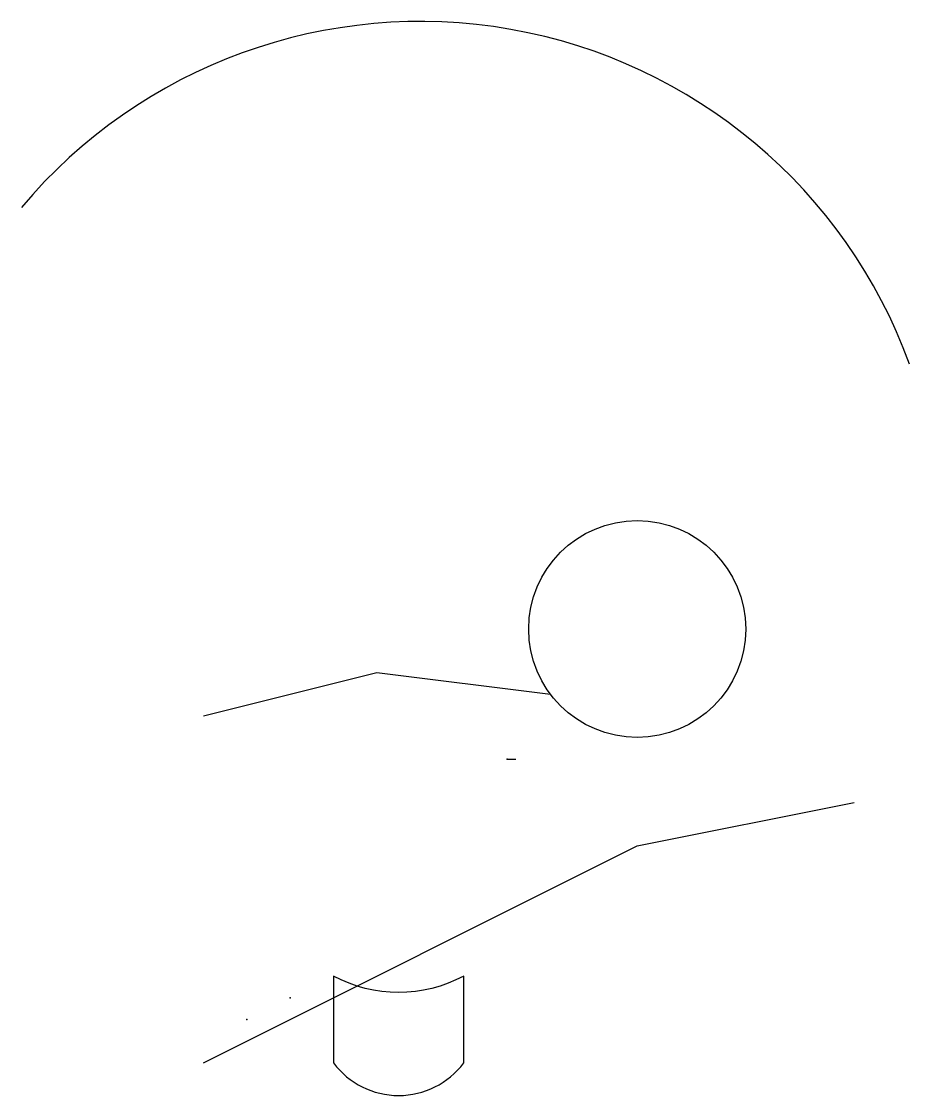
# Model space of a CAD drawing. Extents: x 439958 to 440163, y 4473992 to 4474240.
import ezdxf

# ---------------------------------------------------------------- set-up
doc = ezdxf.new("R2010")
doc.units = 0
doc.layers.get('0').update_dxf_attribs({"linetype": 'CONTINUOUS'})
for name, color, linetype in [('Acera ñandú', 5, 'CONTINUOUS'), ('Curvas', 6, 'CONTINUOUS'), ('Eje-Zanja', 1, 'CONTINUOUS'), ('Pozos', 3, 'CONTINUOUS')]:
    doc.layers.add(name, color=color, linetype=linetype)

# ---------------------------------------------------------------- blocks, each defined once
blk = doc.blocks.new('POZO')
at = {"color": 0}
blk.add_line((0, 0), (2, 0), dxfattribs=at)
blk.add_point((0, 0))

msp = doc.modelspace()

# ---------------------------------------------------------------- linework, layer by layer
at = {"layer": 'Acera ñandú'}
msp.add_lwpolyline([(440030, 4474000, 0.5), (440060, 4474000), (440060, 4474020, -0.25), (440030, 4474020)], format="xyb", close=True, dxfattribs=at)
msp.add_polyline3d([(440000, 4474080, 640), (440040, 4474090, 641.25), (440080, 4474085, 643.5)], dxfattribs=at)
at = {"layer": 'Curvas'}
msp.add_circle((440100, 4474100), 25, dxfattribs=at)
msp.add_arc((440050, 4474120), 120, 20, 140, dxfattribs=at)
at = {"layer": 'Eje-Zanja'}
for p, q in [((440100, 4474050, 650), (440150, 4474060, 652.5)), ((440000, 4474000), (440100, 4474050))]:
    msp.add_line(p, q, dxfattribs=at)
at = {"layer": 'Pozos'}
for p in [(440020, 4474015), (440010, 4474010, 646.5)]:
    msp.add_point(p, dxfattribs=at)

# ---------------------------------------------------------------- block references
at = {"layer": 'Pozos', "color": 3}
msp.add_blockref('POZO', (440070, 4474070), dxfattribs=at)

doc.saveas('drawing.dxf')
